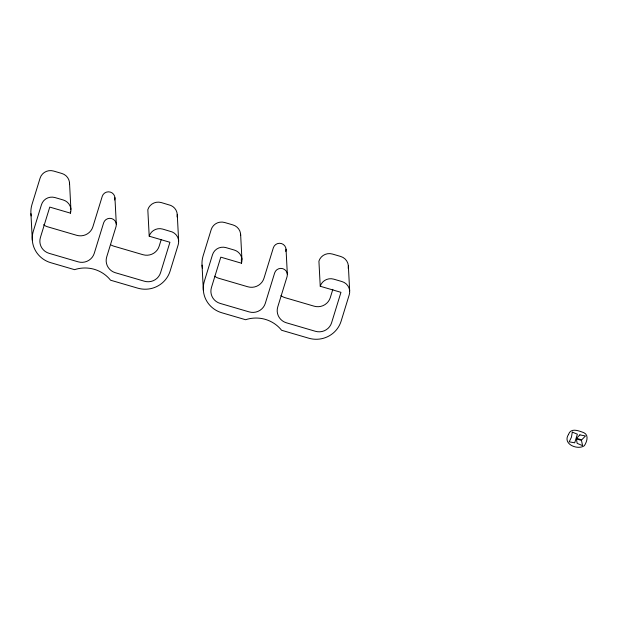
<?xml version="1.0" encoding="UTF-8"?>
<svg xmlns="http://www.w3.org/2000/svg" width="618" height="618" viewBox="0 0 618 618"><rect width="100%" height="100%" fill="white"/><g stroke="black" fill="none" stroke-linecap="round" stroke-linejoin="round"><path stroke-width="0.93" d="M161.167 239.722L159.181 246.18A12.986 12.708 -3 0 1 143.005 254.716L113.998 246.227A12.986 12.708 -3 0 1 111.132 244.998M332.839 289.34L330.29 297.644A12.986 12.708 -3 0 1 314.114 306.18L285.107 297.691A12.986 12.708 -3 0 1 280.943 295.605M70.382 211.263L70.475 213.156L49.757 207.092L40.402 237.521A12.986 12.708 -3 0 0 49.092 253.334L78.1 261.823A12.986 12.708 -3 0 0 94.276 253.287L103.631 222.866A6.489 6.358 -3 0 1 111.719 218.594A6.489 6.358 -3 0 1 116.06 226.505L106.705 256.926A12.986 12.708 -3 0 0 115.388 272.739L144.396 281.229A12.986 12.708 -3 0 0 160.572 272.692L169.927 242.271L149.208 236.207L147.818 209.687A10.823 10.591 -3 0 1 161.298 202.573L170.815 205.439A10.823 10.591 -3 0 1 177.127 216.933M241.314 259.498L241.507 263.222L220.788 257.158L211.433 287.579A12.986 12.708 -3 0 0 220.124 303.399L249.131 311.889A12.986 12.708 -3 0 0 265.307 303.345L274.655 272.924A6.489 6.358 -3 0 1 282.743 268.652A6.489 6.358 -3 0 1 287.092 276.563L277.737 306.984A12.986 12.708 -3 0 0 286.42 322.805L315.427 331.294A12.986 12.708 -3 0 0 331.603 322.75L340.958 292.329L320.24 286.265L318.919 261.151A10.823 10.591 -3 0 1 332.399 254.037L340.688 256.462A10.823 10.591 -3 0 1 348.228 268.397M348.359 265.848L349.68 290.962M286.034 249.17L287.347 274.284M240.626 234.315L241.939 259.429M202.032 265.114L203.353 290.228M177.258 214.384L178.648 240.896M114.933 197.706L116.315 224.226M69.525 182.851L70.908 209.363M30.931 213.65L32.321 240.163M240.641 235.589A10.823 10.591 -3 0 0 232.955 224.929L224.666 222.503A10.823 10.591 -3 0 0 211.186 229.618L203.075 256.006A25.964 25.415 -3 0 0 202.441 268.158M214.639 276.2A12.986 12.708 -3 0 0 218.803 278.285L247.81 286.775A12.986 12.708 -3 0 0 263.986 278.231L273.341 247.81A6.489 6.358 -3 0 1 281.429 243.546A6.489 6.358 -3 0 1 285.771 251.449M241.507 263.222A10.823 10.591 -3 0 0 234.268 250.043L225.979 247.617A10.823 10.591 -3 0 0 212.499 254.732L204.388 281.113A25.964 25.415 -3 0 0 221.762 312.747L245.601 319.722A32.46 31.773 -3 0 1 281.584 330.259L308.784 338.216A25.964 25.415 -3 0 0 341.128 321.144L349.247 294.755A10.823 10.591 -3 0 0 342.009 281.576L333.72 279.151A10.823 10.591 -3 0 0 320.24 286.265M114.67 199.985A6.489 6.358 -3 0 0 110.328 192.082A6.489 6.358 -3 0 0 102.24 196.346L92.885 226.775A12.986 12.708 -3 0 1 76.709 235.311L47.702 226.821A12.986 12.708 -3 0 1 43.538 224.736M31.201 215.937A25.964 25.415 -3 0 1 31.966 204.543L40.085 178.154A10.823 10.591 -3 0 1 53.565 171.039L61.846 173.465A10.823 10.591 -3 0 1 69.533 184.125M70.475 213.156A10.823 10.591 -3 0 0 63.237 199.977L54.956 197.551A10.823 10.591 -3 0 0 41.476 204.666L33.357 231.055A25.964 25.415 -3 0 0 50.73 262.689L74.569 269.664A32.46 31.773 -3 0 1 110.552 280.201L137.752 288.158A25.964 25.415 -3 0 0 170.104 271.078L178.216 244.697A10.823 10.591 -3 0 0 172.198 231.951L162.688 229.085A10.823 10.591 -3 0 0 149.208 236.207M572.291 432.121L571.465 437.127L569.209 441.824L574.709 442.812L577.366 434.184L572.291 432.121M568.514 434.431C562.001 444.381 578.209 450.414 584.381 445.655C586.837 441.986 589.193 434.995 583.786 432.654C578.942 430.9 570.87 427.37 568.514 434.431M579.869 434.871L576.509 438.371L581.731 439.838L585.455 435.976L579.869 434.871M581.476 440.402L576.393 438.911L577.158 443.361L582.581 445.64L581.476 440.402"/></g></svg>
